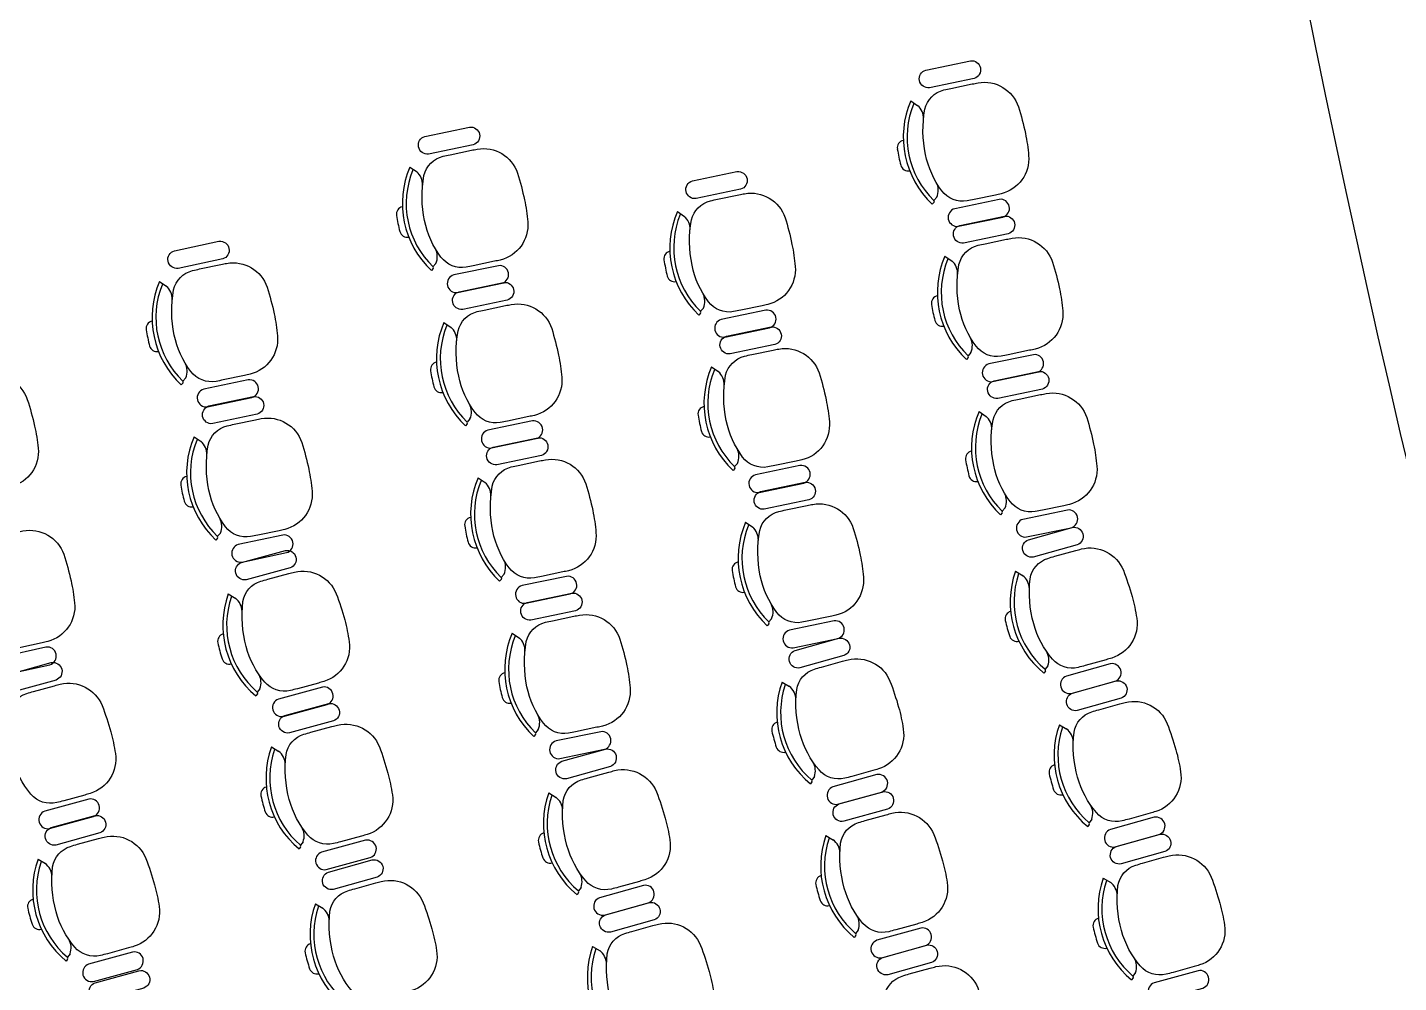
# Model space of a CAD drawing. Header units: inches. Extents: x -18604 to 2753, y -9056 to 3482.
# Drawn here: x -9413 to -8881, y -835 to -464 of the extents above; entities that cross this region are included whole.
import ezdxf

# ---------------------------------------------------------------- set-up
doc = ezdxf.new("R2010")
doc.units = ezdxf.units.IN
doc.layers.add('FORÇA 2', color=2, linetype='Continuous')
doc.layers.add('MOVEIS', color=2, linetype='Continuous')

msp = doc.modelspace()

# ---------------------------------------------------------------- linework, layer by layer
at = {"layer": 'FORÇA 2'}
msp.add_arc((-3866.77, 556.43, 63.44), 5149.76, 183.57926, 197.30293, dxfattribs=at)
at = {"layer": 'MOVEIS'}
for p, q in [((-9070.1, -492.66, 63.44), (-9067.29, -494.59, 63.44)), ((-9264.7, -518.42, 63.44), (-9261.89, -520.35, 63.44)), ((-9061.06, -532.11, 63.44), (-9061.72, -532.86, 63.44)), ((-9059.99, -530.15, 63.44), (-9061.1, -531.41, 63.44)), ((-9160.78, -535.72, 63.44), (-9157.97, -537.65, 63.44)), ((-9056.84, -553.02, 63.44), (-9054.03, -554.95, 63.44)), ((-9255.66, -557.87, 63.44), (-9256.33, -558.63, 63.44)), ((-9254.6, -555.91, 63.44), (-9255.71, -557.17, 63.44)), ((-9361.99, -562.88, 63.44), (-9359.17, -564.8, 63.44)), ((-9151.74, -575.17, 63.44), (-9152.4, -575.93, 63.44)), ((-9150.68, -573.21, 63.44), (-9151.79, -574.47, 63.44)), ((-9251.45, -578.78, 63.44), (-9248.63, -580.71, 63.44)), ((-9046.74, -590.5, 63.44), (-9047.85, -591.76, 63.44)), ((-9147.52, -596.08, 63.44), (-9144.71, -598.01, 63.44)), ((-9047.8, -592.47, 63.44), (-9048.46, -593.22, 63.44)), ((-9351.77, -600.33, 63.44), (-9352.88, -601.6, 63.44)), ((-9352.83, -602.3, 63.44), (-9353.49, -603.06, 63.44)), ((-9241.34, -616.26, 63.44), (-9242.45, -617.52, 63.44)), ((-9043.58, -613.37, 63.44), (-9040.77, -615.3, 63.44)), ((-9348.55, -623.19, 63.44), (-9345.73, -625.11, 63.44)), ((-9242.4, -618.23, 63.44), (-9243.07, -618.98, 63.44)), ((-9137.42, -633.57, 63.44), (-9138.53, -634.82, 63.44)), ((-9238.19, -639.13, 63.44), (-9235.38, -641.06, 63.44)), ((-9138.48, -635.53, 63.44), (-9139.15, -636.28, 63.44)), ((-9034.54, -652.82, 63.44), (-9035.21, -653.58, 63.44)), ((-9033.48, -650.86, 63.44), (-9034.59, -652.12, 63.44)), ((-9134.26, -656.44, 63.44), (-9131.45, -658.37, 63.44)), ((-9339.39, -662.62, 63.44), (-9340.05, -663.37, 63.44)), ((-9338.33, -660.65, 63.44), (-9339.43, -661.91, 63.44)), ((-9029.42, -675.49, 63.44), (-9026.49, -677.23, 63.44)), ((-9229.15, -678.59, 63.44), (-9229.81, -679.34, 63.44)), ((-9228.08, -676.62, 63.44), (-9229.19, -677.88, 63.44)), ((-9335.23, -684.27, 63.44), (-9332.31, -686.04, 63.44)), ((-9125.22, -695.89, 63.44), (-9125.89, -696.64, 63.44)), ((-9124.16, -693.92, 63.44), (-9125.27, -695.18, 63.44)), ((-9224.93, -699.49, 63.44), (-9222.12, -701.42, 63.44)), ((-9016.86, -712.23, 63.44), (-9017.89, -713.56, 63.44)), ((-9120.1, -718.55, 63.44), (-9117.17, -720.29, 63.44)), ((-9017.8, -714.26, 63.44), (-9018.41, -715.05, 63.44)), ((-9323.9, -723.13, 63.44), (-9324.51, -723.92, 63.44)), ((-9322.95, -721.11, 63.44), (-9323.98, -722.43, 63.44)), ((-9012.36, -735.11, 63.44), (-9009.43, -736.85, 63.44)), ((-9215.89, -738.94, 63.44), (-9216.55, -739.7, 63.44)), ((-9214.82, -736.98, 63.44), (-9215.93, -738.24, 63.44)), ((-9318.46, -743.75, 63.44), (-9315.54, -745.51, 63.44)), ((-9107.55, -755.29, 63.44), (-9108.57, -756.62, 63.44)), ((-9210.77, -761.61, 63.44), (-9207.84, -763.35, 63.44)), ((-9108.48, -757.32, 63.44), (-9109.09, -758.12, 63.44)), ((-8999.8, -771.85, 63.44), (-9000.82, -773.18, 63.44)), ((-9000.73, -773.88, 63.44), (-9001.35, -774.68, 63.44)), ((-9307.13, -782.61, 63.44), (-9307.75, -783.4, 63.44)), ((-9306.18, -780.58, 63.44), (-9307.21, -781.91, 63.44)), ((-9103.04, -778.18, 63.44), (-9100.11, -779.92, 63.44)), ((-9409.15, -787.35, 63.44), (-9406.22, -789.1, 63.44)), ((-9198.21, -798.34, 63.44), (-9199.23, -799.67, 63.44)), ((-8995.3, -794.71, 63.44), (-8992.37, -796.45, 63.44)), ((-9199.14, -800.37, 63.44), (-9199.76, -801.17, 63.44)), ((-9301.42, -804.65, 63.44), (-9298.48, -806.39, 63.44)), ((-9090.48, -814.91, 63.44), (-9091.51, -816.24, 63.44)), ((-9091.41, -816.95, 63.44), (-9092.03, -817.74, 63.44)), ((-9396.71, -824.13, 63.44), (-9397.74, -825.45, 63.44)), ((-9193.7, -821.23, 63.44), (-9190.77, -822.97, 63.44)), ((-9397.65, -826.15, 63.44), (-9398.27, -826.95, 63.44)), ((-8983.68, -833.48, 63.44), (-8984.29, -834.28, 63.44)), ((-8982.74, -831.45, 63.44), (-8983.77, -832.78, 63.44))]:
    msp.add_line(p, q, dxfattribs=at)
at = {"layer": 'MOVEIS', "elevation": 63.44}
for points in [[(-9046.93, -477.14, -0.928571), (-9045.5, -483.99), (-9062.83, -487.6, -0.928571), (-9064.26, -480.75)], [(-9037.19, -529.29), (-9045.48, -531.01, -0.007386), (-9048.24, -531.54, -0.283766), (-9058, -527.68, -0.109248), (-9064.38, -513.5, -0.096656), (-9064.62, -495.93, -0.283766), (-9057.21, -488.48, -0.007386), (-9054.47, -487.87), (-9046.18, -486.14, -0.007546), (-9043.96, -485.72, -0.371031), (-9028.25, -495.03, -0.024121), (-9025.56, -505.41, -0.029876), (-9024.3, -513.98, -0.371031), (-9034.99, -528.79, -0.007546)], [(-9241.53, -502.9, -0.928571), (-9240.1, -509.75), (-9257.43, -513.37, -0.928571), (-9258.86, -506.51)], [(-9231.8, -555.05), (-9240.08, -556.77, -0.007386), (-9242.84, -557.31, -0.283766), (-9252.61, -553.44, -0.109248), (-9258.99, -539.26, -0.096656), (-9259.22, -521.69, -0.283766), (-9251.81, -514.24, -0.007386), (-9249.07, -513.63), (-9240.79, -511.91, -0.007546), (-9238.56, -511.48, -0.371031), (-9222.86, -520.79, -0.024121), (-9220.17, -531.17, -0.029876), (-9218.91, -539.74, -0.371031), (-9229.59, -554.55, -0.007546)], [(-9137.61, -520.2, -0.928571), (-9136.18, -527.06), (-9153.51, -530.67, -0.928571), (-9154.94, -523.81)], [(-9127.88, -572.35), (-9136.16, -574.08, -0.007386), (-9138.92, -574.61, -0.283766), (-9148.68, -570.74, -0.109248), (-9155.07, -556.56, -0.096656), (-9155.3, -538.99, -0.283766), (-9147.89, -531.55, -0.007386), (-9145.15, -530.93), (-9136.86, -529.21, -0.007546), (-9134.64, -528.78, -0.371031), (-9118.93, -538.1, -0.024121), (-9116.24, -548.47, -0.029876), (-9114.99, -557.04, -0.371031), (-9125.67, -571.85, -0.007546)], [(-9034.28, -537.84, 0.928571), (-9035.71, -530.99), (-9053.04, -534.6, 0.928571), (-9051.61, -541.45)], [(-9033.67, -537.5, -0.928571), (-9032.24, -544.35), (-9049.57, -547.96, -0.928571), (-9051, -541.11)], [(-9338.87, -547.29, -0.928571), (-9337.42, -554.14), (-9354.74, -557.8, -0.928571), (-9356.18, -550.95)], [(-9023.94, -589.64), (-9032.22, -591.37, -0.007386), (-9034.98, -591.9, -0.283766), (-9044.74, -588.03, -0.109248), (-9051.13, -573.86, -0.096656), (-9051.36, -556.29, -0.283766), (-9043.95, -548.84, -0.007386), (-9041.21, -548.23), (-9032.92, -546.5, -0.007546), (-9030.7, -546.07, -0.371031), (-9014.99, -555.39, -0.024121), (-9012.3, -565.77, -0.029876), (-9011.05, -574.33, -0.371031), (-9021.73, -589.15, -0.007546)], [(-9328.97, -599.4), (-9337.25, -601.15, -0.007386), (-9340.01, -601.69, -0.283766), (-9349.79, -597.86, -0.109248), (-9356.21, -583.7, -0.096656), (-9356.5, -566.13, -0.283766), (-9349.11, -558.66, -0.007386), (-9346.38, -558.04), (-9338.1, -556.29, -0.007546), (-9335.87, -555.85, -0.371031), (-9320.14, -565.12, -0.024121), (-9317.41, -575.49, -0.029876), (-9316.13, -584.05, -0.371031), (-9326.77, -598.9, -0.007546)], [(-9228.88, -563.6, 0.928571), (-9230.31, -556.75), (-9247.64, -560.36, 0.928571), (-9246.21, -567.21)], [(-9228.27, -563.26, -0.928571), (-9226.85, -570.11), (-9244.17, -573.72, -0.928571), (-9245.6, -566.87)], [(-9218.54, -615.4), (-9226.83, -617.13, -0.007386), (-9229.58, -617.66, -0.283766), (-9239.35, -613.79, -0.109248), (-9245.73, -599.62, -0.096656), (-9245.96, -582.05, -0.283766), (-9238.55, -574.6, -0.007386), (-9235.81, -573.99), (-9227.53, -572.26, -0.007546), (-9225.31, -571.83, -0.371031), (-9209.6, -581.15, -0.024121), (-9206.91, -591.53, -0.029876), (-9205.65, -600.09, -0.371031), (-9216.33, -614.91, -0.007546)], [(-9124.96, -580.9, 0.928571), (-9126.39, -574.05), (-9143.72, -577.66, 0.928571), (-9142.29, -584.51)], [(-9124.35, -580.56, -0.928571), (-9122.92, -587.41), (-9140.25, -591.02, -0.928571), (-9141.68, -584.17)], [(-9114.62, -632.71), (-9122.9, -634.43, -0.007386), (-9125.66, -634.96, -0.283766), (-9135.43, -631.1, -0.109248), (-9141.81, -616.92, -0.096656), (-9142.04, -599.35, -0.283766), (-9134.63, -591.9, -0.007386), (-9131.89, -591.29), (-9123.61, -589.56, -0.007546), (-9121.38, -589.14, -0.371031), (-9105.68, -598.45, -0.024121), (-9102.99, -608.83, -0.029876), (-9101.73, -617.4, -0.371031), (-9112.41, -632.21, -0.007546)], [(-9021.02, -598.19, 0.928571), (-9022.45, -591.34), (-9039.78, -594.95, 0.928571), (-9038.35, -601.8)], [(-9421.75, -643.13), (-9430.01, -644.98, -0.007386), (-9432.76, -645.55, -0.283766), (-9442.58, -641.83, -0.109248), (-9449.17, -627.75, -0.096656), (-9449.67, -610.19, -0.283766), (-9442.37, -602.63, -0.007386), (-9439.64, -601.98), (-9431.38, -600.13, -0.007546), (-9429.16, -599.67, -0.371031), (-9413.32, -608.75, -0.024121), (-9410.47, -619.09, -0.029876), (-9409.09, -627.63, -0.371031), (-9419.55, -642.6, -0.007546)], [(-9326.03, -607.95, 0.928571), (-9327.48, -601.1), (-9344.8, -604.76, 0.928571), (-9343.35, -611.61)], [(-9020.41, -597.85, -0.928571), (-9018.98, -604.71), (-9036.31, -608.32, -0.928571), (-9037.74, -601.46)], [(-9010.68, -650), (-9018.96, -651.73, -0.007386), (-9021.72, -652.26, -0.283766), (-9031.49, -648.39, -0.109248), (-9037.87, -634.21, -0.096656), (-9038.1, -616.64, -0.283766), (-9030.69, -609.2, -0.007386), (-9027.95, -608.58), (-9019.67, -606.86, -0.007546), (-9017.44, -606.43, -0.371031), (-9001.74, -615.75, -0.024121), (-8999.04, -626.12, -0.029876), (-8997.79, -634.69, -0.371031), (-9008.47, -649.5, -0.007546)], [(-9325.42, -607.6, -0.928571), (-9323.98, -614.45), (-9341.29, -618.12, -0.928571), (-9342.74, -611.27)], [(-9315.53, -659.72), (-9323.81, -661.47, -0.007386), (-9326.56, -662.01, -0.283766), (-9336.34, -658.17, -0.109248), (-9342.77, -644.02, -0.096656), (-9343.06, -626.45, -0.283766), (-9335.67, -618.98, -0.007386), (-9332.93, -618.36), (-9324.65, -616.6, -0.007546), (-9322.43, -616.17, -0.371031), (-9306.69, -625.44, -0.024121), (-9303.97, -635.81, -0.029876), (-9302.69, -644.37, -0.371031), (-9313.32, -659.22, -0.007546)], [(-9215.63, -623.96, 0.928571), (-9217.05, -617.1), (-9234.38, -620.71, 0.928571), (-9232.95, -627.57)], [(-9215.02, -623.62, -0.928571), (-9213.59, -630.47), (-9230.92, -634.08, -0.928571), (-9232.34, -627.23)], [(-9205.28, -675.76), (-9213.57, -677.49, -0.007386), (-9216.32, -678.02, -0.283766), (-9226.09, -674.15, -0.109248), (-9232.47, -659.97, -0.096656), (-9232.7, -642.4, -0.283766), (-9225.29, -634.96, -0.007386), (-9222.56, -634.34), (-9214.27, -632.62, -0.007546), (-9212.05, -632.19, -0.371031), (-9196.34, -641.51, -0.024121), (-9193.65, -651.89, -0.029876), (-9192.39, -660.45, -0.371031), (-9203.07, -675.27, -0.007546)], [(-9111.7, -641.26, 0.928571), (-9113.13, -634.4), (-9130.46, -638.01, 0.928571), (-9129.03, -644.87)], [(-9111.09, -640.92, -0.928571), (-9109.66, -647.77), (-9126.99, -651.38, -0.928571), (-9128.42, -644.53)], [(-9101.36, -693.06), (-9109.64, -694.79, -0.007386), (-9112.4, -695.32, -0.283766), (-9122.17, -691.45, -0.109248), (-9128.55, -677.28, -0.096656), (-9128.78, -659.71, -0.283766), (-9121.37, -652.26, -0.007386), (-9118.63, -651.65), (-9110.35, -649.92, -0.007546), (-9108.13, -649.49, -0.371031), (-9092.42, -658.81, -0.024121), (-9089.73, -669.19, -0.029876), (-9088.47, -677.75, -0.371031), (-9099.15, -692.57, -0.007546)], [(-9007.76, -658.55, 0.928571), (-9009.19, -651.7), (-9026.52, -655.31, 0.928571), (-9025.09, -662.16)], [(-9407.59, -703.28), (-9415.85, -705.13, -0.007386), (-9418.6, -705.71, -0.283766), (-9428.42, -701.98, -0.109248), (-9435.02, -687.9, -0.096656), (-9435.51, -670.34, -0.283766), (-9428.21, -662.78, -0.007386), (-9425.48, -662.13), (-9417.23, -660.28, -0.007546), (-9415.01, -659.82, -0.371031), (-9399.16, -668.9, -0.024121), (-9396.32, -679.24, -0.029876), (-9394.94, -687.78, -0.371031), (-9405.39, -702.76, -0.007546)], [(-9007.33, -658.47, -0.928571), (-9005.45, -665.22), (-9022.5, -669.96, -0.928571), (-9024.38, -663.22)], [(-9312.59, -668.26, 0.928571), (-9314.04, -661.41), (-9331.36, -665.08, 0.928571), (-9329.91, -671.92)], [(-9313, -667.43, -0.928571), (-9311.18, -674.18), (-9328.26, -678.8, -0.928571), (-9330.09, -672.05)], [(-8994.17, -709.86), (-9002.32, -712.13, -0.007386), (-9005.04, -712.85, -0.283766), (-9015.04, -709.63, -0.109248), (-9022.34, -695.91, -0.096656), (-9023.74, -678.39, -0.283766), (-9016.83, -670.47, -0.007386), (-9014.14, -669.68), (-9005.99, -667.41, -0.007546), (-9003.8, -666.83, -0.371031), (-8987.51, -675.09, -0.024121), (-8984.14, -685.27, -0.029876), (-8982.32, -693.74, -0.371031), (-8992, -709.22, -0.007546)], [(-9300.24, -718.91), (-9308.41, -721.12, -0.007386), (-9311.13, -721.81, -0.283766), (-9321.1, -718.52, -0.109248), (-9328.3, -704.75, -0.096656), (-9329.56, -687.22, -0.283766), (-9322.6, -679.35, -0.007386), (-9319.9, -678.58), (-9311.73, -676.37, -0.007546), (-9309.54, -675.81, -0.371031), (-9293.31, -684.2, -0.024121), (-9290.02, -694.4, -0.029876), (-9288.27, -702.88, -0.371031), (-9298.06, -718.29, -0.007546)], [(-9202.37, -684.31, 0.928571), (-9203.8, -677.46), (-9221.12, -681.07, 0.928571), (-9219.7, -687.92)], [(-9201.76, -683.97, -0.928571), (-9200.33, -690.82), (-9217.66, -694.43, -0.928571), (-9219.08, -687.58)], [(-9192.02, -736.12), (-9200.31, -737.84, -0.007386), (-9203.06, -738.37, -0.283766), (-9212.83, -734.51, -0.109248), (-9219.21, -720.33, -0.096656), (-9219.45, -702.76, -0.283766), (-9212.04, -695.31, -0.007386), (-9209.3, -694.7), (-9201.01, -692.98, -0.007546), (-9198.79, -692.55, -0.371031), (-9183.08, -701.86, -0.024121), (-9180.39, -712.24, -0.029876), (-9179.13, -720.81, -0.371031), (-9189.81, -735.62, -0.007546)], [(-9098.45, -701.61, 0.928571), (-9099.87, -694.76), (-9117.2, -698.37, 0.928571), (-9115.77, -705.22)], [(-9098.01, -701.54, -0.928571), (-9096.13, -708.28), (-9113.18, -713.03, -0.928571), (-9115.06, -706.28)], [(-9404.55, -711.79, 0.928571), (-9406.08, -704.96), (-9423.36, -708.83, 0.928571), (-9421.83, -715.66)], [(-9404.01, -711, -0.928571), (-9402.16, -717.75), (-9419.22, -722.44, -0.928571), (-9421.08, -715.69)], [(-9084.85, -752.93), (-9093.01, -755.2, -0.007386), (-9095.72, -755.91, -0.283766), (-9105.72, -752.69, -0.109248), (-9113.03, -738.97, -0.096656), (-9114.42, -721.45, -0.283766), (-9107.52, -713.53, -0.007386), (-9104.82, -712.74), (-9096.67, -710.47, -0.007546), (-9094.48, -709.9, -0.371031), (-9078.19, -718.16, -0.024121), (-9074.82, -728.33, -0.029876), (-9073, -736.8, -0.371031), (-9082.68, -752.29, -0.007546)], [(-8990.7, -718.2, 0.928571), (-8992.58, -711.46), (-9009.63, -716.21, 0.928571), (-9007.75, -722.95)], [(-9391.03, -762.43), (-9399.19, -764.67, -0.007386), (-9401.9, -765.38, -0.283766), (-9411.89, -762.13, -0.109248), (-9419.15, -748.38, -0.096656), (-9420.49, -730.86, -0.283766), (-9413.56, -722.96, -0.007386), (-9410.86, -722.18), (-9402.7, -719.94, -0.007546), (-9400.51, -719.37, -0.371031), (-9384.25, -727.68, -0.024121), (-9380.91, -737.87, -0.029876), (-9379.12, -746.34, -0.371031), (-9388.85, -761.8, -0.007546)], [(-8990.26, -718.1, -0.928571), (-8988.39, -724.84), (-9005.44, -729.59, -0.928571), (-9007.31, -722.85)], [(-9296.83, -727.28, 0.928571), (-9298.65, -720.52), (-9315.74, -725.14, 0.928571), (-9313.92, -731.9)], [(-9296.24, -726.9, -0.928571), (-9294.41, -733.66), (-9311.5, -738.28, -0.928571), (-9313.32, -731.52)], [(-8977.11, -769.49), (-8985.26, -771.76, -0.007386), (-8987.97, -772.47, -0.283766), (-8997.98, -769.26, -0.109248), (-9005.28, -755.53, -0.096656), (-9006.67, -738.02, -0.283766), (-8999.77, -730.1, -0.007386), (-8997.08, -729.3), (-8988.93, -727.03, -0.007546), (-8986.74, -726.46, -0.371031), (-8970.45, -734.72, -0.024121), (-8967.08, -744.9, -0.029876), (-8965.26, -753.36, -0.371031), (-8974.94, -768.85, -0.007546)], [(-9283.47, -778.39), (-9291.64, -780.6, -0.007386), (-9294.36, -781.29, -0.283766), (-9304.34, -778, -0.109248), (-9311.54, -764.22, -0.096656), (-9312.8, -746.7, -0.283766), (-9305.84, -738.83, -0.007386), (-9303.14, -738.06), (-9294.97, -735.85, -0.007546), (-9292.77, -735.29, -0.371031), (-9276.55, -743.67, -0.024121), (-9273.25, -753.88, -0.029876), (-9271.5, -762.35, -0.371031), (-9281.29, -777.77, -0.007546)], [(-9189.11, -744.67, 0.928571), (-9190.54, -737.82), (-9207.87, -741.43, 0.928571), (-9206.44, -748.28)], [(-9188.67, -744.59, -0.928571), (-9186.8, -751.34), (-9203.85, -756.08, -0.928571), (-9205.72, -749.34)], [(-9175.52, -795.98), (-9183.67, -798.25, -0.007386), (-9186.38, -798.96, -0.283766), (-9196.39, -795.75, -0.109248), (-9203.69, -782.02, -0.096656), (-9205.08, -764.51, -0.283766), (-9198.18, -756.59, -0.007386), (-9195.49, -755.8), (-9187.34, -753.53, -0.007546), (-9185.15, -752.95, -0.371031), (-9168.86, -761.21, -0.024121), (-9165.49, -771.39, -0.029876), (-9163.67, -779.85, -0.371031), (-9173.35, -795.34, -0.007546)], [(-9081.38, -761.27, 0.928571), (-9083.26, -754.52), (-9100.31, -759.27, 0.928571), (-9098.43, -766.01)], [(-9080.94, -761.16, -0.928571), (-9079.07, -767.91), (-9096.12, -772.65, -0.928571), (-9098, -765.91)], [(-9387.58, -770.78, 0.928571), (-9389.44, -764.03), (-9406.51, -768.72, 0.928571), (-9404.65, -775.47)], [(-9386.99, -770.41, -0.928571), (-9385.14, -777.16), (-9402.21, -781.85, -0.928571), (-9404.06, -775.1)], [(-9067.79, -812.55), (-9075.94, -814.82, -0.007386), (-9078.66, -815.53, -0.283766), (-9088.66, -812.32, -0.109248), (-9095.96, -798.59, -0.096656), (-9097.35, -781.08, -0.283766), (-9090.45, -773.16, -0.007386), (-9087.76, -772.37), (-9079.61, -770.1, -0.007546), (-9077.42, -769.52, -0.371031), (-9061.13, -777.78, -0.024121), (-9057.76, -787.96, -0.029876), (-9055.94, -796.42, -0.371031), (-9065.62, -811.91, -0.007546)], [(-8973.64, -777.83, 0.928571), (-8975.51, -771.08), (-8992.56, -775.83, 0.928571), (-8990.69, -782.57)], [(-8973.21, -777.7, -0.928571), (-8971.33, -784.44), (-8988.38, -789.19, -0.928571), (-8990.26, -782.45)], [(-9374.01, -821.84), (-9382.17, -824.08, -0.007386), (-9384.89, -824.78, -0.283766), (-9394.88, -821.54, -0.109248), (-9402.14, -807.79, -0.096656), (-9403.47, -790.27, -0.283766), (-9396.54, -782.37, -0.007386), (-9393.85, -781.59), (-9385.69, -779.34, -0.007546), (-9383.5, -778.78, -0.371031), (-9367.23, -787.09, -0.024121), (-9363.9, -797.28, -0.029876), (-9362.11, -805.75, -0.371031), (-9371.84, -821.21, -0.007546)], [(-9280.06, -786.76, 0.928571), (-9281.89, -780), (-9298.97, -784.62, 0.928571), (-9297.15, -791.38)], [(-9279.32, -787.64, -0.928571), (-9277.44, -794.38), (-9294.49, -799.13, -0.928571), (-9296.37, -792.39)], [(-8960.05, -829.09), (-8968.2, -831.36, -0.007386), (-8970.92, -832.07, -0.283766), (-8980.92, -828.86, -0.109248), (-8988.22, -815.13, -0.096656), (-8989.61, -797.62, -0.283766), (-8982.71, -789.7, -0.007386), (-8980.02, -788.9), (-8971.87, -786.63, -0.007546), (-8969.68, -786.06, -0.371031), (-8953.39, -794.32, -0.024121), (-8950.02, -804.5, -0.029876), (-8948.2, -812.96, -0.371031), (-8957.88, -828.45, -0.007546)], [(-9266.16, -839.03), (-9274.32, -841.3, -0.007386), (-9277.03, -842.01, -0.283766), (-9287.03, -838.79, -0.109248), (-9294.34, -825.07, -0.096656), (-9295.73, -807.55, -0.283766), (-9288.83, -799.63, -0.007386), (-9286.14, -798.84), (-9277.98, -796.57, -0.007546), (-9275.79, -796, -0.371031), (-9259.5, -804.26, -0.024121), (-9256.13, -814.44, -0.029876), (-9254.31, -822.9, -0.371031), (-9263.99, -838.39, -0.007546)], [(-9172.05, -804.32, 0.928571), (-9173.92, -797.58), (-9190.97, -802.32, 0.928571), (-9189.1, -809.07)], [(-9171.61, -804.22, -0.928571), (-9169.73, -810.96), (-9186.78, -815.71, -0.928571), (-9188.66, -808.96)], [(-9158.45, -855.6), (-9166.61, -857.87, -0.007386), (-9169.32, -858.59, -0.283766), (-9179.32, -855.37, -0.109248), (-9186.63, -841.65, -0.096656), (-9188.02, -824.13, -0.283766), (-9181.12, -816.21, -0.007386), (-9178.42, -815.42), (-9170.27, -813.15, -0.007546), (-9168.08, -812.58, -0.371031), (-9151.79, -820.84, -0.024121), (-9148.42, -831.01, -0.029876), (-9146.6, -839.48, -0.371031), (-9156.28, -854.96, -0.007546)], [(-9064.32, -820.89, 0.928571), (-9066.19, -814.15), (-9083.25, -818.89, 0.928571), (-9081.37, -825.64)], [(-9370.57, -830.19, 0.928571), (-9372.42, -823.44), (-9389.49, -828.13, 0.928571), (-9387.63, -834.88)], [(-9063.89, -820.76, -0.928571), (-9062.01, -827.51), (-9079.06, -832.25, -0.928571), (-9080.94, -825.51)], [(-9369.95, -830.68, -0.928571), (-9368.08, -837.42), (-9385.13, -842.17, -0.928571), (-9387, -835.42)], [(-9050.73, -872.15), (-9058.89, -874.42, -0.007386), (-9061.6, -875.13, -0.283766), (-9071.6, -871.92, -0.109248), (-9078.9, -858.2, -0.096656), (-9080.3, -840.68, -0.283766), (-9073.4, -832.76, -0.007386), (-9070.7, -831.97), (-9062.55, -829.7, -0.007546), (-9060.36, -829.12, -0.371031), (-9044.07, -837.38, -0.024121), (-9040.7, -847.56, -0.029876), (-9038.88, -856.02, -0.371031), (-9048.56, -871.51, -0.007546)], [(-8956.58, -837.43, 0.928571), (-8958.46, -830.68), (-8975.51, -835.43, 0.928571), (-8973.63, -842.18)]]:
    msp.add_lwpolyline(points, format="xyb", close=True, dxfattribs=at)
at = {"layer": 'MOVEIS'}
for centre, radius, start, end in [((-9037.34, -506.81, 63.44), 35.68, 156.6398, 226.8997), ((-9037.25, -506.79, 63.44), 34.28, 157.6271, 225.9124), ((-9071.83, -499.5, 63.44), 6.69, 357.7045, 48.8498), ((-9072.34, -511, 63.44), 3, 102.7009, 188.1864), ((-9000.44, -499.12, 63.44), 75.88, 189.3363, 194.2033), ((-9231.94, -532.57, 63.44), 35.68, 156.6398, 226.8997), ((-9231.85, -532.55, 63.44), 34.28, 157.6271, 225.9124), ((-9266.44, -525.26, 63.44), 6.69, 357.7045, 48.8498), ((-9071.1, -516.94, 63.44), 3, 195.3531, 280.8386), ((-9066.05, -527.46, 63.44), 6.63, 336.1103, 27.5094), ((-9061.43, -531.78, 63.44), 0.5, 318.6397, 47.7302), ((-9266.95, -536.76, 63.44), 3, 102.7009, 188.1864), ((-9195.05, -524.88, 63.44), 75.88, 189.3363, 194.2033), ((-9128.02, -549.87, 63.44), 35.68, 156.6398, 226.8997), ((-9127.93, -549.85, 63.44), 34.28, 157.6271, 225.9124), ((-9162.51, -542.56, 63.44), 6.69, 357.7045, 48.8498), ((-9265.71, -542.7, 63.44), 3, 195.3531, 280.8386), ((-9260.66, -553.22, 63.44), 6.63, 336.1103, 27.5094), ((-9163.02, -554.07, 63.44), 3, 102.7009, 188.1864), ((-9024.08, -567.17, 63.44), 35.68, 156.6398, 226.8997), ((-9256.04, -557.54, 63.44), 0.5, 318.6397, 47.7302), ((-9091.12, -542.18, 63.44), 75.88, 189.3363, 194.2033), ((-9023.99, -567.15, 63.44), 34.28, 157.6271, 225.9124), ((-9058.57, -559.86, 63.44), 6.69, 357.7045, 48.8498), ((-9329.19, -576.93, 63.44), 35.68, 156.8155, 227.0753), ((-9329.1, -576.91, 63.44), 34.28, 157.8028, 226.088), ((-9161.79, -560.01, 63.44), 3, 195.3531, 280.8386), ((-9363.7, -569.72, 63.44), 6.69, 357.8802, 49.0254), ((-9156.74, -570.52, 63.44), 6.63, 336.1103, 27.5094), ((-9059.08, -571.36, 63.44), 3, 102.7009, 188.1864), ((-9152.12, -574.84, 63.44), 0.5, 318.6397, 47.7302), ((-8987.18, -559.48, 63.44), 75.88, 189.3363, 194.2033), ((-9364.18, -581.23, 63.44), 3, 102.8765, 188.3621), ((-9218.69, -592.93, 63.44), 35.68, 156.6398, 226.8997), ((-9218.6, -592.91, 63.44), 34.28, 157.6271, 225.9124), ((-9253.18, -585.62, 63.44), 6.69, 357.7045, 48.8498), ((-9057.85, -577.3, 63.44), 3, 195.3531, 280.8386), ((-9292.31, -569.13, 63.44), 75.88, 189.5119, 194.3789), ((-9052.8, -587.82, 63.44), 6.63, 336.1103, 27.5094), ((-9362.92, -587.16, 63.44), 3, 195.5287, 281.0142), ((-9357.84, -597.67, 63.44), 6.63, 336.2859, 27.685), ((-9253.69, -597.12, 63.44), 3, 102.7009, 188.1864), ((-9114.76, -610.23, 63.44), 35.68, 156.6398, 226.8997), ((-9048.18, -592.14, 63.44), 0.5, 318.6397, 47.7302), ((-9353.21, -601.97, 63.44), 0.5, 318.8153, 47.9058), ((-9181.79, -585.24, 63.44), 75.88, 189.3363, 194.2033), ((-9114.67, -610.21, 63.44), 34.28, 157.6271, 225.9124), ((-9149.26, -602.92, 63.44), 6.69, 357.7045, 48.8498), ((-9252.45, -603.06, 63.44), 3, 195.3531, 280.8386), ((-9247.4, -613.58, 63.44), 6.63, 336.1103, 27.5094), ((-9149.77, -614.42, 63.44), 3, 102.7009, 188.1864), ((-9242.78, -617.9, 63.44), 0.5, 318.6397, 47.7302), ((-9077.86, -602.54, 63.44), 75.88, 189.3363, 194.2033), ((-9010.82, -627.52, 63.44), 35.68, 156.6398, 226.8997), ((-9010.73, -627.5, 63.44), 34.28, 157.6271, 225.9124), ((-9045.32, -620.21, 63.44), 6.69, 357.7045, 48.8498), ((-9315.75, -637.24, 63.44), 35.68, 156.8155, 227.0753), ((-9148.53, -620.36, 63.44), 3, 195.3531, 280.8386), ((-9315.65, -637.22, 63.44), 34.28, 157.8028, 226.088), ((-9350.26, -630.04, 63.44), 6.69, 357.8802, 49.0254), ((-9143.48, -630.88, 63.44), 6.63, 336.1103, 27.5094), ((-9045.83, -631.72, 63.44), 3, 102.7009, 188.1864), ((-8973.92, -619.83, 63.44), 75.88, 189.3363, 194.2033), ((-9350.73, -641.54, 63.44), 3, 102.8765, 188.3621), ((-9205.43, -653.28, 63.44), 35.68, 156.6398, 226.8997), ((-9138.86, -635.2, 63.44), 0.5, 318.6397, 47.7302), ((-9044.59, -637.66, 63.44), 3, 195.3531, 280.8386), ((-9278.87, -629.44, 63.44), 75.88, 189.5119, 194.3789), ((-9205.34, -653.26, 63.44), 34.28, 157.6271, 225.9124), ((-9239.92, -645.98, 63.44), 6.69, 357.7045, 48.8498), ((-9349.48, -647.48, 63.44), 3, 195.5287, 281.0142), ((-9039.54, -648.18, 63.44), 6.63, 336.1103, 27.5094), ((-9344.4, -657.98, 63.44), 6.63, 336.2859, 27.685), ((-9240.43, -657.48, 63.44), 3, 102.7009, 188.1864), ((-9034.92, -652.49, 63.44), 0.5, 318.6397, 47.7302), ((-9168.53, -645.59, 63.44), 75.88, 189.3363, 194.2033), ((-9101.5, -670.59, 63.44), 35.68, 156.6398, 226.8997), ((-9101.41, -670.57, 63.44), 34.28, 157.6271, 225.9124), ((-9136, -663.28, 63.44), 6.69, 357.7045, 48.8498), ((-9339.76, -662.29, 63.44), 0.5, 318.8153, 47.9058), ((-9239.19, -663.42, 63.44), 3, 195.3531, 280.8386), ((-9234.14, -673.94, 63.44), 6.63, 336.1103, 27.5094), ((-9136.51, -674.78, 63.44), 3, 102.7009, 188.1864), ((-9064.61, -662.9, 63.44), 75.88, 189.3363, 194.2033), ((-8995.8, -687.44, 63.44), 35.68, 160.4261, 230.686), ((-8995.71, -687.42, 63.44), 34.28, 161.4134, 229.6987), ((-9229.52, -678.25, 63.44), 0.5, 318.6397, 47.7302), ((-9135.27, -680.72, 63.44), 3, 195.3531, 280.8386), ((-9030.7, -682.43, 63.44), 6.69, 1.4908, 52.6361), ((-9301.7, -696.48, 63.44), 35.68, 159.994, 230.2538), ((-9301.61, -696.46, 63.44), 34.28, 160.9813, 229.2665), ((-9336.56, -691.21, 63.44), 6.69, 1.0587, 52.2039), ((-9130.22, -691.24, 63.44), 6.63, 336.1103, 27.5094), ((-9030.45, -693.94, 63.44), 3, 106.4872, 191.9727), ((-9125.6, -695.56, 63.44), 0.5, 318.6397, 47.7302), ((-8959.49, -677.34, 63.44), 75.88, 193.1226, 197.9896), ((-9336.39, -702.72, 63.44), 3, 106.055, 191.5406), ((-9192.17, -713.64, 63.44), 35.68, 156.6398, 226.8997), ((-9192.08, -713.62, 63.44), 34.28, 157.6271, 225.9124), ((-9226.66, -706.33, 63.44), 6.69, 357.7045, 48.8498), ((-9028.82, -699.79, 63.44), 3, 199.1394, 284.6249), ((-9265.31, -686.65, 63.44), 75.88, 192.6904, 197.5574), ((-9023.09, -709.95, 63.44), 6.63, 339.8966, 31.2957), ((-9334.81, -708.58, 63.44), 3, 198.7072, 284.1927), ((-9018.19, -713.95, 63.44), 0.5, 322.426, 51.5165), ((-9329.15, -718.78, 63.44), 6.63, 339.4644, 30.8635), ((-9227.17, -717.83, 63.44), 3, 102.7009, 188.1864), ((-9155.27, -705.95, 63.44), 75.88, 189.3363, 194.2033), ((-9086.48, -730.51, 63.44), 35.68, 160.4261, 230.686), ((-9324.29, -722.82, 63.44), 0.5, 321.9938, 51.0843), ((-9086.39, -730.48, 63.44), 34.28, 161.4134, 229.6987), ((-9121.38, -725.49, 63.44), 6.69, 1.4908, 52.6361), ((-9225.93, -723.77, 63.44), 3, 195.3531, 280.8386), ((-9220.88, -734.29, 63.44), 6.63, 336.1103, 27.5094), ((-9121.13, -737, 63.44), 3, 106.4872, 191.9727), ((-8978.74, -747.07, 63.44), 35.68, 160.4261, 230.686), ((-9216.26, -738.61, 63.44), 0.5, 318.6397, 47.7302), ((-9050.17, -720.4, 63.44), 75.88, 193.1226, 197.9896), ((-8978.65, -747.04, 63.44), 34.28, 161.4134, 229.6987), ((-9013.64, -742.06, 63.44), 6.69, 1.4908, 52.6361), ((-9284.93, -755.96, 63.44), 35.68, 159.994, 230.2538), ((-9284.84, -755.94, 63.44), 34.28, 160.9813, 229.2665), ((-9319.79, -750.68, 63.44), 6.69, 1.0587, 52.2039), ((-9119.5, -742.85, 63.44), 3, 199.1394, 284.6249), ((-9113.77, -753.01, 63.44), 6.63, 339.8966, 31.2957), ((-9013.39, -753.57, 63.44), 3, 106.4872, 191.9727), ((-8942.43, -736.96, 63.44), 75.88, 193.1226, 197.9896), ((-9319.63, -762.2, 63.44), 3, 106.055, 191.5406), ((-9177.15, -773.56, 63.44), 35.68, 160.4261, 230.686), ((-9108.87, -757.02, 63.44), 0.5, 322.426, 51.5165), ((-9011.76, -759.41, 63.44), 3, 199.1394, 284.6249), ((-9248.54, -746.13, 63.44), 75.88, 192.6904, 197.5574), ((-9177.06, -773.54, 63.44), 34.28, 161.4134, 229.6987), ((-9212.05, -768.55, 63.44), 6.69, 1.4908, 52.6361), ((-9006.02, -769.57, 63.44), 6.63, 339.8966, 31.2957), ((-9318.04, -768.05, 63.44), 3, 198.7072, 284.1927), ((-9312.39, -778.26, 63.44), 6.63, 339.4644, 30.8635), ((-9211.8, -780.06, 63.44), 3, 106.4872, 191.9727), ((-9001.13, -773.58, 63.44), 0.5, 322.426, 51.5165), ((-9307.52, -782.3, 63.44), 0.5, 321.9938, 51.0843), ((-9140.84, -763.45, 63.44), 75.88, 193.1226, 197.9896), ((-9069.42, -790.13, 63.44), 35.68, 160.4261, 230.686), ((-9069.33, -790.11, 63.44), 34.28, 161.4134, 229.6987), ((-9104.32, -785.12, 63.44), 6.69, 1.4908, 52.6361), ((-9375.56, -799.41, 63.44), 35.68, 160.234, 230.4939), ((-9375.48, -799.39, 63.44), 34.28, 161.2213, 229.5066), ((-9210.17, -785.9, 63.44), 3, 199.1394, 284.6249), ((-9410.45, -794.28, 63.44), 6.69, 1.2987, 52.444), ((-9204.43, -796.07, 63.44), 6.63, 339.8966, 31.2957), ((-9104.07, -796.63, 63.44), 3, 106.4872, 191.9727), ((-9033.11, -780.02, 63.44), 75.88, 193.1226, 197.9896), ((-8961.68, -806.67, 63.44), 35.68, 160.4261, 230.686), ((-8961.59, -806.64, 63.44), 34.28, 161.4134, 229.6987), ((-8996.58, -801.66, 63.44), 6.69, 1.4908, 52.6361), ((-9410.24, -805.79, 63.44), 3, 106.2951, 191.7806), ((-9199.54, -800.07, 63.44), 0.5, 322.426, 51.5165), ((-9102.44, -802.47, 63.44), 3, 199.1394, 284.6249), ((-9339.22, -789.43, 63.44), 75.88, 192.9305, 197.7974), ((-9267.79, -816.61, 63.44), 35.68, 160.4261, 230.686), ((-9267.71, -816.58, 63.44), 34.28, 161.4134, 229.6987), ((-9302.7, -811.59, 63.44), 6.69, 1.4908, 52.6361), ((-9096.71, -812.64, 63.44), 6.63, 339.8966, 31.2957), ((-9408.63, -811.65, 63.44), 3, 198.9473, 284.4328), ((-8996.33, -813.17, 63.44), 3, 106.4872, 191.9727), ((-8925.37, -796.56, 63.44), 75.88, 193.1226, 197.9896), ((-9402.93, -821.83, 63.44), 6.63, 339.7045, 31.1036), ((-9302.44, -823.1, 63.44), 3, 106.4872, 191.9727), ((-9091.81, -816.64, 63.44), 0.5, 322.426, 51.5165), ((-8994.7, -819.01, 63.44), 3, 199.1394, 284.6249), ((-9398.05, -825.85, 63.44), 0.5, 322.2338, 51.3244), ((-9231.48, -806.5, 63.44), 75.88, 193.1226, 197.9896), ((-9160.08, -833.19, 63.44), 35.68, 160.4261, 230.686), ((-9159.99, -833.16, 63.44), 34.28, 161.4134, 229.6987), ((-9194.98, -828.17, 63.44), 6.69, 1.4908, 52.6361), ((-9300.82, -828.95, 63.44), 3, 199.1394, 284.6249), ((-8988.97, -829.17, 63.44), 6.63, 339.8966, 31.2957), ((-8984.07, -833.18, 63.44), 0.5, 322.426, 51.5165)]:
    msp.add_arc(centre, radius, start, end, dxfattribs=at)

doc.saveas('drawing.dxf')
